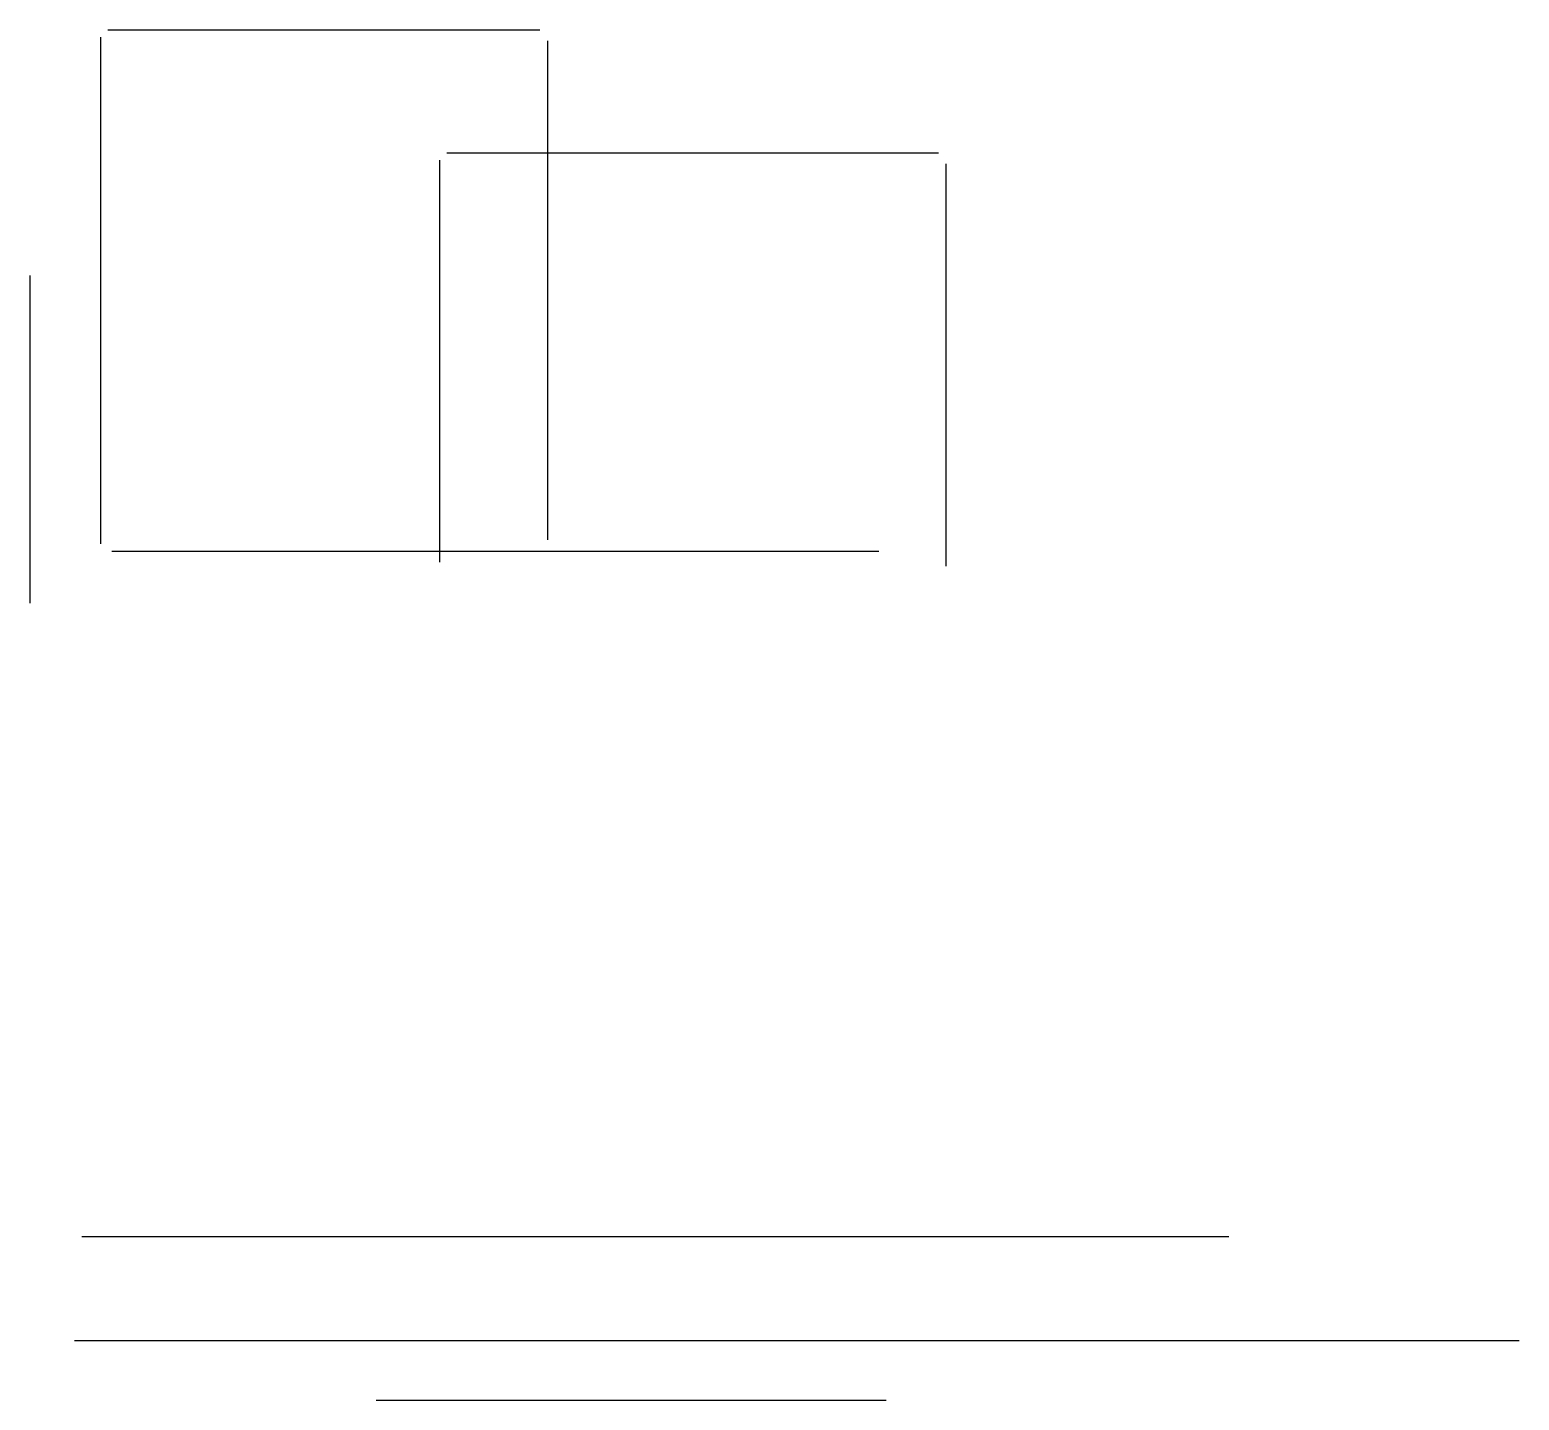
# Model space of a CAD drawing. Header units: metres. Extents: x 20 to 420, y 69 to 437.
import ezdxf

# ---------------------------------------------------------------- set-up
doc = ezdxf.new("R2010")
doc.units = ezdxf.units.M
doc.layers.add('outline', color=7, linetype='Continuous')

msp = doc.modelspace()

# ---------------------------------------------------------------- linework, layer by layer
at = {"layer": 'outline'}
for p, q in [((41, 437), (157, 437)), ((39, 435), (39, 299)), ((159, 434), (159, 300)), ((132, 404), (264, 404)), ((130, 402), (130, 294)), ((266, 401), (266, 293)), ((20, 371), (20, 283)), ((42, 297), (248, 297)), ((34, 113), (342, 113)), ((32, 85), (420, 85)), ((113, 69), (250, 69))]:
    msp.add_line(p, q, dxfattribs=at)

doc.saveas('drawing.dxf')
